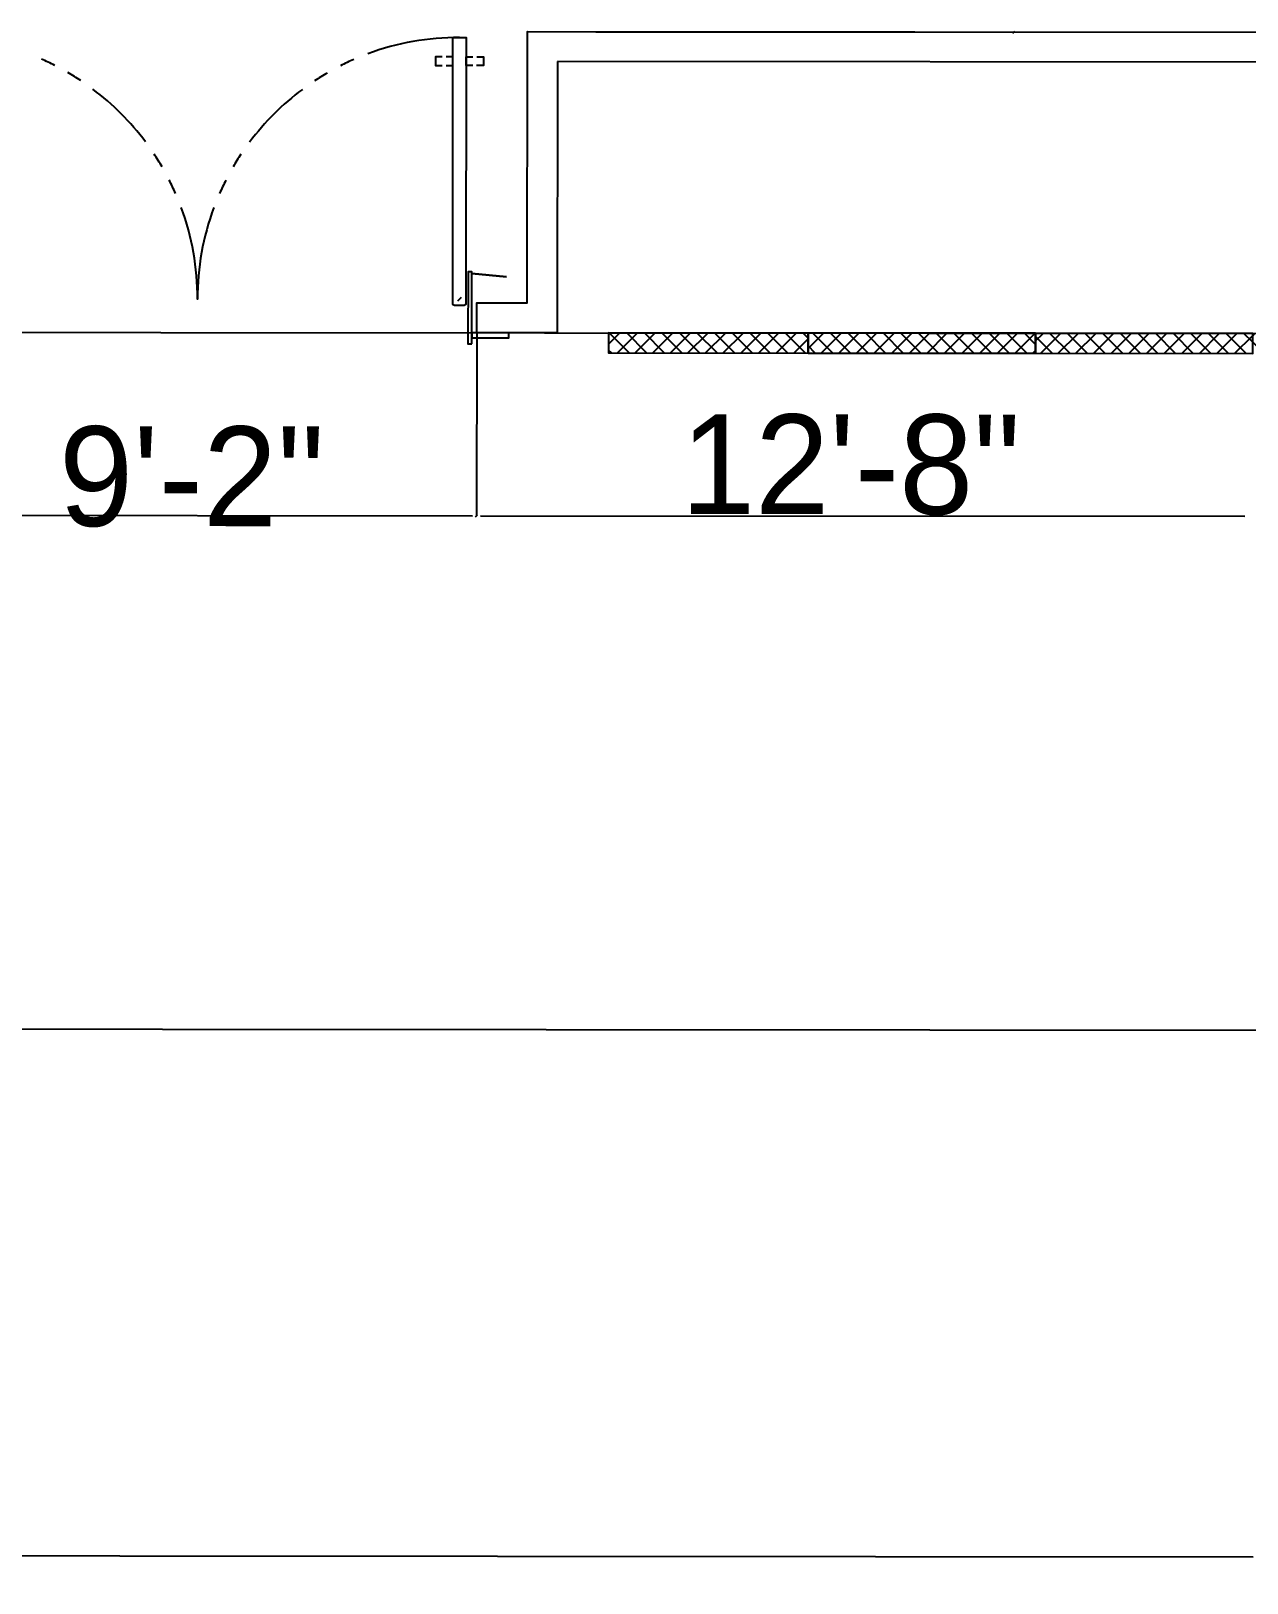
# Model space of a CAD drawing. Header units: millimetres. Extents: x -957 to 3394, y -3 to 3008.
# Drawn here: x 1216.6 to 1456.4, y 1880 to 2185.9 of the extents above; entities that cross this region are included whole.
import ezdxf

# ---------------------------------------------------------------- set-up
doc = ezdxf.new("R2010")
doc.units = ezdxf.units.MM
for name, color, linetype in [('HATCHES', 7, 'CONTINUOUS'), ('PDF_0', 7, 'CONTINUOUS'), ('PDF_0SKM_PENDENT_SPRINKLER', 7, 'CONTINUOUS'), ('PDF_HATCH', 7, 'CONTINUOUS'), ('PDF_I-DOOR', 7, 'CONTINUOUS'), ('PDF_I-DOOR-OPEN', 7, 'CONTINUOUS'), ('PDF_I-FURN-FIXD', 7, 'CONTINUOUS'), ('PDF_ID_LAYER', 7, 'CONTINUOUS'), ('PDF_SHREM-CAD_6_CABLE', 7, 'CONTINUOUS'), ('PDF_SHREM_ACOUSTIC_WALL', 7, 'CONTINUOUS'), ('PDF_TEXT', 7, 'CONTINUOUS')]:
    doc.layers.add(name, color=color, linetype=linetype)
doc.styles.add('PDF_ARIAL', font='PDF_ARIAL')

msp = doc.modelspace()

# ---------------------------------------------------------------- linework, layer by layer
at = {"layer": 'HATCHES', "color": 253}
msp.add_lwpolyline([(712.53, 2126.9), (3285.08, 2124.7), (3284.08, 953.45), (711.53, 951.72), (712.53, 2126.9)], dxfattribs=at)
at = {"layer": 'PDF_0'}
for points in [[(1327.96, 2185.77), (1410.42, 2185.7)], [(1410.22, 2185.5), (1410.61, 2185.89)], [(1304.51, 2126.4), (1304.48, 2090.35)], [(1304.51, 2126.4), (1304.48, 2090.35)], [(1195.14, 2090.45), (1303.69, 2090.36)], [(1304.28, 2090.16), (1304.68, 2090.55)], [(1304.28, 2090.16), (1304.68, 2090.55)], [(1305.27, 2090.35), (1455.93, 2090.23)]]:
    msp.add_lwpolyline(points, dxfattribs=at)
at = {"layer": 'PDF_0SKM_PENDENT_SPRINKLER'}
msp.add_lwpolyline([(1436.69, 2126.33), (1442.67, 2126.32)], dxfattribs=at)
at = {"layer": 'PDF_HATCH'}
for points in [[(1330.51, 2124.17), (1332.72, 2126.38)], [(1334.53, 2122.44), (1330.6, 2126.38)], [(1332.26, 2122.44), (1336.19, 2126.37)], [(1338.01, 2122.44), (1334.08, 2126.38)], [(1335.73, 2122.44), (1339.67, 2126.37)], [(1341.49, 2122.44), (1337.56, 2126.37)], [(1339.21, 2122.44), (1343.15, 2126.37)], [(1344.96, 2122.43), (1341.03, 2126.37)], [(1342.69, 2122.43), (1346.62, 2126.36)], [(1348.44, 2122.43), (1344.51, 2126.37)], [(1346.16, 2122.43), (1350.1, 2126.36)], [(1351.92, 2122.43), (1347.99, 2126.36)], [(1349.64, 2122.43), (1353.58, 2126.36)], [(1355.39, 2122.42), (1351.46, 2126.36)], [(1353.12, 2122.43), (1357.05, 2126.36)], [(1358.87, 2122.42), (1354.94, 2126.36)], [(1356.59, 2122.42), (1360.53, 2126.35)], [(1362.34, 2122.42), (1358.41, 2126.35)], [(1360.07, 2122.42), (1364, 2126.35)], [(1365.82, 2122.41), (1361.89, 2126.35)], [(1363.54, 2122.42), (1367.48, 2126.35)], [(1369.3, 2122.41), (1365.37, 2126.35)], [(1369.83, 2125.36), (1368.84, 2126.35)], [(1369.83, 2123.29), (1372.89, 2126.34)], [(1374.7, 2122.41), (1370.77, 2126.34)], [(1372.43, 2122.41), (1376.36, 2126.34)], [(1378.18, 2122.4), (1374.25, 2126.34)], [(1375.9, 2122.41), (1379.84, 2126.34)], [(1381.66, 2122.4), (1377.73, 2126.34)], [(1379.38, 2122.4), (1383.32, 2126.33)], [(1385.13, 2122.4), (1381.2, 2126.33)], [(1382.85, 2122.4), (1386.79, 2126.33)], [(1388.61, 2122.4), (1384.68, 2126.33)], [(1386.33, 2122.4), (1390.27, 2126.33)], [(1392.08, 2122.39), (1388.15, 2126.33)], [(1389.81, 2122.39), (1393.74, 2126.32)], [(1395.56, 2122.39), (1391.63, 2126.33)], [(1393.28, 2122.39), (1397.22, 2126.32)], [(1399.04, 2122.39), (1395.11, 2126.32)], [(1396.76, 2122.39), (1400.7, 2126.32)], [(1402.51, 2122.38), (1398.58, 2126.32)], [(1400.24, 2122.39), (1404.17, 2126.32)], [(1405.99, 2122.38), (1402.06, 2126.32)], [(1403.71, 2122.38), (1407.65, 2126.31)], [(1409.47, 2122.38), (1405.54, 2126.31)], [(1407.19, 2122.38), (1411.13, 2126.31)], [(1412.94, 2122.37), (1409.01, 2126.31)], [(1410.67, 2122.38), (1414.6, 2126.31)], [(1414.66, 2124.13), (1412.49, 2126.31)], [(1414.66, 2124.82), (1416.15, 2126.3)], [(1415.69, 2122.37), (1419.63, 2126.3)], [(1421.44, 2122.37), (1417.51, 2126.3)], [(1419.17, 2122.37), (1423.1, 2126.3)], [(1424.92, 2122.36), (1420.99, 2126.3)], [(1422.64, 2122.37), (1426.58, 2126.3)], [(1428.39, 2122.36), (1424.47, 2126.3)], [(1426.12, 2122.36), (1430.05, 2126.29)], [(1431.87, 2122.36), (1427.94, 2126.29)], [(1429.59, 2122.36), (1433.53, 2126.29)], [(1435.35, 2122.36), (1431.42, 2126.29)], [(1433.07, 2122.36), (1437.01, 2126.29)], [(1438.82, 2122.35), (1434.89, 2126.29)], [(1436.55, 2122.35), (1440.48, 2126.28)], [(1442.3, 2122.35), (1438.37, 2126.29)], [(1440.02, 2122.35), (1443.96, 2126.28)], [(1445.78, 2122.35), (1441.85, 2126.28)], [(1443.5, 2122.35), (1447.44, 2126.28)], [(1449.25, 2122.34), (1445.32, 2126.28)], [(1446.98, 2122.35), (1450.91, 2126.28)], [(1452.73, 2122.34), (1448.8, 2126.28)], [(1450.45, 2122.34), (1454.39, 2126.27)], [(1456.21, 2122.34), (1452.28, 2126.27)], [(1453.93, 2122.34), (1457.5, 2125.9), (1457.87, 2126.27)], [(1459.68, 2122.33), (1457.49, 2124.53), (1455.75, 2126.27)], [(1367.02, 2122.41), (1369.83, 2125.22)], [(1371.23, 2122.41), (1369.83, 2123.81)], [(1417.97, 2122.37), (1414.66, 2125.68)], [(1331.06, 2122.44), (1330.5, 2123)], [(1414.14, 2122.37), (1414.66, 2122.89)]]:
    msp.add_lwpolyline(points, dxfattribs=at)
at = {"layer": 'PDF_I-DOOR'}
msp.add_lwpolyline([(1299.77, 2132.15), (1299.81, 2184.63), (1302.4, 2184.62), (1302.36, 2132.15, -0.414216), (1302.01, 2131.81), (1300.11, 2131.81, -0.414172)], format="xyb", close=True, dxfattribs=at)
for points in [[(1297.71, 2180.83), (1296.36, 2180.83), (1296.36, 2179.11), (1297.71, 2179.11)], [(1298.45, 2179.11), (1299.81, 2179.1), (1299.8, 2180.83), (1298.45, 2180.83)], [(1303.75, 2179.1), (1302.4, 2179.1), (1302.4, 2180.83), (1303.76, 2180.83)], [(1304.5, 2180.83), (1305.85, 2180.83), (1305.85, 2179.1), (1304.49, 2179.1)], [(1310.39, 2137.41), (1303.56, 2138.1), (1310.39, 2137.41)], [(1301.41, 2133.36), (1300.72, 2132.67)]]:
    msp.add_lwpolyline(points, dxfattribs=at)
msp.add_lwpolyline([(1303.55, 2124.21), (1303.56, 2138.45), (1302.79, 2138.45), (1302.78, 2124.21)], close=True, dxfattribs=at)
at = {"layer": 'PDF_I-DOOR-OPEN'}
msp.add_lwpolyline([(1252.69, 2151.12, 0.089834), (1249.45, 2133.06, 0.089834), (1246.25, 2151.12, 0.089834)], format="xyb", dxfattribs=at)
for centre, radius, start, end in [((1300.92, 2133.16), 51.46, 89.7875, 110.3203), ((1197.96, 2133.18), 51.54, 63.0164, 66.2955), ((1300.95, 2133.09), 51.54, 113.6059, 116.885), ((1197.99, 2133.26), 51.45, 56.4452, 59.7298), ((1300.91, 2133.17), 51.45, 120.1729, 123.4576), ((1197.99, 2133.25), 51.46, 36.7407, 53.1613), ((1300.92, 2133.16), 51.46, 126.7412, 143.1612), ((1197.97, 2133.24), 51.49, 30.1733, 33.4557), ((1300.94, 2133.15), 51.49, 146.4463, 149.7287), ((1198.05, 2133.28), 51.39, 23.6011, 26.8897), ((1300.91, 2133.17), 51.45, 153.0129, 156.2977)]:
    msp.add_arc(centre, radius, start, end, dxfattribs=at)
at = {"layer": 'PDF_I-FURN-FIXD'}
msp.add_lwpolyline([(1310.84, 2126.39), (1303.55, 2126.4), (1303.55, 2125.42), (1310.84, 2125.41)], close=True, dxfattribs=at)
at = {"layer": 'PDF_ID_LAYER'}
msp.add_lwpolyline([(1369.83, 2126.34), (1330.47, 2126.38), (1330.5, 2122.44), (1369.83, 2122.41), (1369.83, 2126.34), (1369.83, 2122.41)], dxfattribs=at)
for points in [[(1369.83, 2122.41), (1414.66, 2122.37), (1414.66, 2126.31), (1369.83, 2126.34)], [(1414.66, 2122.37), (1457.49, 2122.34), (1457.5, 2126.27), (1414.66, 2126.31)]]:
    msp.add_lwpolyline(points, close=True, dxfattribs=at)
at = {"layer": 'PDF_SHREM-CAD_6_CABLE', "color": 253}
msp.add_lwpolyline([(712.53, 2126.9), (3285.08, 2124.7), (3284.08, 949.12), (711.53, 951.32)], close=True, dxfattribs=at)
at = {"layer": 'PDF_SHREM_ACOUSTIC_WALL'}
msp.add_lwpolyline([(1320.41, 2179.88), (1320.37, 2126.39), (1304.51, 2126.4), (1304.51, 2132.3), (1314.47, 2132.29), (1314.52, 2185.78), (1467.29, 2185.65), (1467.28, 2179.75)], close=True, dxfattribs=at)
at = {"layer": 'PDF_TEXT'}
for points in [[(713.2, 1989.59), (3284.18, 1987.39)], [(712.68, 1885.76), (1457.61, 1885.12)]]:
    msp.add_lwpolyline(points, dxfattribs=at)

# ---------------------------------------------------------------- texts
at = {"layer": 'PDF_TEXT', "char_height": 19.665, "attachment_point": 7, "style": 'PDF_ARIAL'}
for s, insert, width, rotation in [('9\'-2"', (1222.14, 2088.04), 61.1803, 359.951), ('12\'-8"', (1344.75, 2090.4), 72.1053, 359.9567)]:
    msp.add_mtext(s, dxfattribs=dict(at, insert=insert, width=width, rotation=rotation))

doc.saveas('drawing.dxf')
